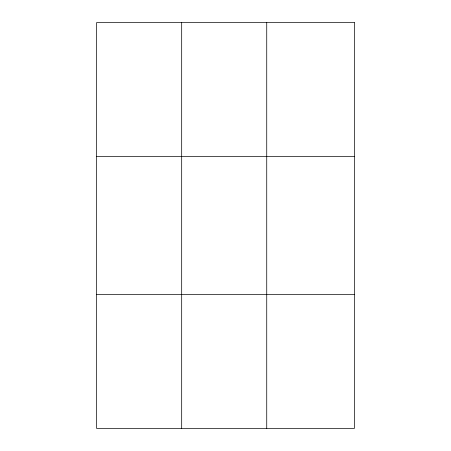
<?xml version="1.0" encoding="UTF-8"?>
<svg xmlns="http://www.w3.org/2000/svg" width="451" height="451" viewBox="0 0 451 451"><rect width="100%" height="100%" fill="white"/><g stroke="black" fill="none" stroke-linecap="round" stroke-linejoin="round"><path stroke-width="0.68" d="M181.685 22.55L181.685 428.45M266.733 22.55L266.733 428.45M96.638 156.497L354.362 156.497M96.638 294.503L354.362 294.503M354.362 22.55L354.362 428.45L96.638 428.45L96.638 22.55L354.362 22.55"/></g></svg>
